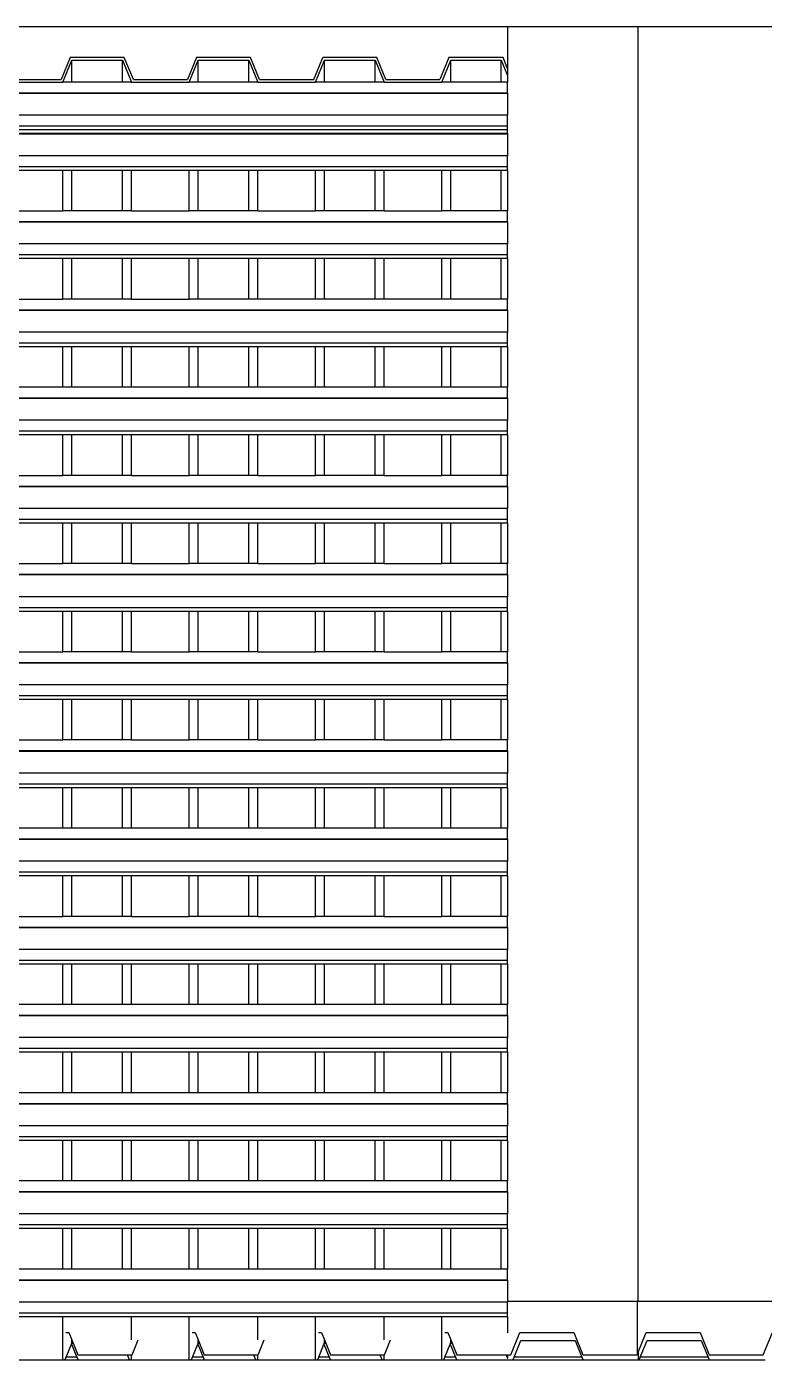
# Model space of a CAD drawing. Header units: metres. Extents: x -59 to 59, y -13 to 12.
# Drawn here: x -19.85 to -18.2, y 9.484 to 12.467 of the extents above; entities that cross this region are included whole.
import ezdxf

# ---------------------------------------------------------------- set-up
doc = ezdxf.new("R2010")
doc.units = ezdxf.units.M

msp = doc.modelspace()

# ---------------------------------------------------------------- linework, layer by layer
for p, q in [((-18.7743, 12.467), (-21.4673, 12.467)), ((-18.7743, 12.467), (-18.7743, 12.3733)), ((-18.4823, 12.467), (-18.7743, 12.467)), ((-18.4823, 9.6161), (-18.4823, 12.467)), ((-15.3758, 12.467), (-18.4823, 12.467)), ((-19.7526, 12.398), (-19.7728, 12.3487)), ((-19.7689, 12.343), (-19.7487, 12.3923)), ((-19.6316, 12.398), (-19.7526, 12.398)), ((-19.7487, 12.343), (-19.7487, 12.3923)), ((-19.7487, 12.3923), (-19.6355, 12.3923)), ((-19.6355, 12.3923), (-19.6153, 12.343)), ((-19.6355, 12.343), (-19.6355, 12.3923)), ((-19.6114, 12.3487), (-19.6316, 12.398)), ((-19.4702, 12.398), (-19.4904, 12.3487)), ((-19.4865, 12.343), (-19.4663, 12.3923)), ((-19.3492, 12.398), (-19.4702, 12.398)), ((-19.4663, 12.3923), (-19.3531, 12.3923)), ((-19.4663, 12.343), (-19.4663, 12.3923)), ((-19.3531, 12.343), (-19.3531, 12.3923)), ((-19.3531, 12.3923), (-19.3329, 12.343)), ((-19.329, 12.3487), (-19.3492, 12.398)), ((-19.208, 12.3487), (-19.1878, 12.398)), ((-19.2041, 12.343), (-19.1839, 12.3923)), ((-19.0668, 12.398), (-19.1878, 12.398)), ((-19.1839, 12.3923), (-19.0707, 12.3923)), ((-19.1839, 12.343), (-19.1839, 12.3923)), ((-19.0707, 12.343), (-19.0707, 12.3923)), ((-19.0707, 12.3923), (-19.0505, 12.343)), ((-19.0466, 12.3487), (-19.0668, 12.398)), ((-18.9054, 12.398), (-18.9256, 12.3487)), ((-18.9217, 12.343), (-18.9015, 12.3923)), ((-18.7844, 12.398), (-18.9054, 12.398)), ((-18.9015, 12.3923), (-18.7883, 12.3923)), ((-18.9015, 12.343), (-18.9015, 12.3923)), ((-18.7883, 12.343), (-18.7883, 12.3923)), ((-18.7883, 12.3923), (-18.7743, 12.3581)), ((-18.7743, 12.3733), (-18.7844, 12.398)), ((-18.7743, 12.3733), (-18.7743, 12.3581)), ((-18.7743, 12.3581), (-18.7743, 12.343)), ((-19.8978, 12.343), (-19.7689, 12.343)), ((-19.8938, 12.3487), (-19.7728, 12.3487)), ((-19.7487, 12.343), (-19.7689, 12.343)), ((-19.6355, 12.343), (-19.7487, 12.343)), ((-19.6153, 12.343), (-19.6355, 12.343)), ((-19.6153, 12.343), (-19.4865, 12.343)), ((-19.6114, 12.3487), (-19.4904, 12.3487)), ((-19.4663, 12.343), (-19.4865, 12.343)), ((-19.3531, 12.343), (-19.4663, 12.343)), ((-19.3329, 12.343), (-19.3531, 12.343)), ((-19.3329, 12.343), (-19.2041, 12.343)), ((-19.329, 12.3487), (-19.208, 12.3487)), ((-19.1839, 12.343), (-19.2041, 12.343)), ((-19.0707, 12.343), (-19.1839, 12.343)), ((-19.0505, 12.343), (-19.0707, 12.343)), ((-19.0505, 12.343), (-18.9217, 12.343)), ((-19.0466, 12.3487), (-18.9256, 12.3487)), ((-18.9015, 12.343), (-18.9217, 12.343)), ((-18.7883, 12.343), (-18.9015, 12.343)), ((-18.7743, 12.343), (-18.7883, 12.343)), ((-18.7743, 12.3184), (-18.7743, 12.343)), ((-18.7743, 12.3184), (-39.5889, 12.3184)), ((-18.7743, 12.3175), (-39.5889, 12.3175)), ((-18.7743, 12.3184), (-18.7743, 12.3175)), ((-18.7743, 12.3175), (-18.7743, 12.2691)), ((-18.7743, 12.2691), (-39.5889, 12.2691)), ((-18.7743, 12.2444), (-18.7743, 12.2691)), ((-18.7743, 12.2444), (-21.4689, 12.2444)), ((-18.7743, 12.2362), (-21.4689, 12.2362)), ((-18.7743, 12.2362), (-18.7743, 12.2444)), ((-18.7743, 12.2277), (-18.7743, 12.2362)), ((-18.7743, 12.2277), (-21.4689, 12.2277)), ((-18.7743, 12.2268), (-21.4689, 12.2268)), ((-18.7743, 12.2277), (-18.7743, 12.2268)), ((-18.7743, 12.2268), (-18.7743, 12.1783)), ((-18.7743, 12.1783), (-21.4689, 12.1783)), ((-18.7743, 12.1537), (-18.7743, 12.1783)), ((-18.7743, 12.1537), (-21.4689, 12.1537)), ((-19.7689, 12.1455), (-19.8978, 12.1455)), ((-19.7689, 12.055), (-19.7689, 12.1455)), ((-19.7487, 12.1455), (-19.7689, 12.1455)), ((-19.7487, 12.055), (-19.7487, 12.1455)), ((-19.6355, 12.1455), (-19.7487, 12.1455)), ((-19.6355, 12.055), (-19.6355, 12.1455)), ((-19.6153, 12.1455), (-19.6355, 12.1455)), ((-19.6153, 12.055), (-19.6153, 12.1455)), ((-19.4865, 12.1455), (-19.6153, 12.1455)), ((-19.4865, 12.055), (-19.4865, 12.1455)), ((-19.4663, 12.1455), (-19.4865, 12.1455)), ((-19.4663, 12.055), (-19.4663, 12.1455)), ((-19.3531, 12.1455), (-19.4663, 12.1455)), ((-19.3531, 12.055), (-19.3531, 12.1455)), ((-19.3329, 12.1455), (-19.3531, 12.1455)), ((-19.3329, 12.055), (-19.3329, 12.1455)), ((-19.2041, 12.1455), (-19.3329, 12.1455)), ((-19.2041, 12.055), (-19.2041, 12.1455)), ((-19.1839, 12.1455), (-19.2041, 12.1455)), ((-19.1839, 12.055), (-19.1839, 12.1455)), ((-19.0707, 12.1455), (-19.1839, 12.1455)), ((-19.0707, 12.055), (-19.0707, 12.1455)), ((-19.0505, 12.1455), (-19.0707, 12.1455)), ((-19.0505, 12.055), (-19.0505, 12.1455)), ((-18.9217, 12.1455), (-19.0505, 12.1455)), ((-18.9217, 12.055), (-18.9217, 12.1455)), ((-18.9015, 12.1455), (-18.9217, 12.1455)), ((-18.9015, 12.055), (-18.9015, 12.1455)), ((-18.7883, 12.1455), (-18.9015, 12.1455)), ((-18.7883, 12.055), (-18.7883, 12.1455)), ((-18.7743, 12.1455), (-18.7883, 12.1455)), ((-18.7743, 12.1455), (-18.7743, 12.1537)), ((-18.7743, 12.1455), (-18.7743, 12.055)), ((-19.8978, 12.055), (-19.7689, 12.055)), ((-19.7487, 12.055), (-19.7689, 12.055)), ((-19.6355, 12.055), (-19.7487, 12.055)), ((-19.6153, 12.055), (-19.6355, 12.055)), ((-19.6153, 12.055), (-19.4865, 12.055)), ((-19.4663, 12.055), (-19.4865, 12.055)), ((-19.3531, 12.055), (-19.4663, 12.055)), ((-19.3329, 12.055), (-19.3531, 12.055)), ((-19.3329, 12.055), (-19.2041, 12.055)), ((-19.1839, 12.055), (-19.2041, 12.055)), ((-19.0707, 12.055), (-19.1839, 12.055)), ((-19.0505, 12.055), (-19.0707, 12.055)), ((-19.0505, 12.055), (-18.9217, 12.055)), ((-18.9015, 12.055), (-18.9217, 12.055)), ((-18.7883, 12.055), (-18.9015, 12.055)), ((-18.7743, 12.055), (-18.7883, 12.055)), ((-18.7743, 12.0304), (-18.7743, 12.055)), ((-18.7743, 12.0304), (-21.4689, 12.0304)), ((-18.7743, 12.0296), (-21.4689, 12.0296)), ((-18.7743, 12.0304), (-18.7743, 12.0296)), ((-18.7743, 12.0296), (-18.7743, 11.9811)), ((-18.7743, 11.9811), (-21.4689, 11.9811)), ((-18.7743, 11.9564), (-18.7743, 11.9811)), ((-18.7743, 11.9564), (-21.4689, 11.9564)), ((-19.7689, 11.9482), (-19.8978, 11.9482)), ((-19.7689, 11.8578), (-19.7689, 11.9482)), ((-19.7487, 11.9482), (-19.7689, 11.9482)), ((-19.7487, 11.8578), (-19.7487, 11.9482)), ((-19.6355, 11.9482), (-19.7487, 11.9482)), ((-19.6355, 11.8578), (-19.6355, 11.9482)), ((-19.6153, 11.9482), (-19.6355, 11.9482)), ((-19.6153, 11.8578), (-19.6153, 11.9482)), ((-19.4865, 11.9482), (-19.6153, 11.9482)), ((-19.4865, 11.8578), (-19.4865, 11.9482)), ((-19.4663, 11.9482), (-19.4865, 11.9482)), ((-19.4663, 11.8578), (-19.4663, 11.9482)), ((-19.3531, 11.9482), (-19.4663, 11.9482)), ((-19.3531, 11.8578), (-19.3531, 11.9482)), ((-19.3329, 11.9482), (-19.3531, 11.9482)), ((-19.3329, 11.8578), (-19.3329, 11.9482)), ((-19.2041, 11.9482), (-19.3329, 11.9482)), ((-19.2041, 11.8578), (-19.2041, 11.9482)), ((-19.1839, 11.9482), (-19.2041, 11.9482)), ((-19.1839, 11.8578), (-19.1839, 11.9482)), ((-19.0707, 11.9482), (-19.1839, 11.9482)), ((-19.0707, 11.8578), (-19.0707, 11.9482)), ((-19.0505, 11.9482), (-19.0707, 11.9482)), ((-19.0505, 11.8578), (-19.0505, 11.9482)), ((-18.9217, 11.9482), (-19.0505, 11.9482)), ((-18.9217, 11.8578), (-18.9217, 11.9482)), ((-18.9015, 11.9482), (-18.9217, 11.9482)), ((-18.9015, 11.8578), (-18.9015, 11.9482)), ((-18.7883, 11.9482), (-18.9015, 11.9482)), ((-18.7883, 11.8578), (-18.7883, 11.9482)), ((-18.7743, 11.9482), (-18.7883, 11.9482)), ((-18.7743, 11.9482), (-18.7743, 11.9564)), ((-18.7743, 11.9482), (-18.7743, 11.8578)), ((-19.8978, 11.8578), (-19.7689, 11.8578)), ((-19.7487, 11.8578), (-19.7689, 11.8578)), ((-19.6355, 11.8578), (-19.7487, 11.8578)), ((-19.6153, 11.8578), (-19.6355, 11.8578)), ((-19.6153, 11.8578), (-19.4865, 11.8578)), ((-19.4663, 11.8578), (-19.4865, 11.8578)), ((-19.3531, 11.8578), (-19.4663, 11.8578)), ((-19.3329, 11.8578), (-19.3531, 11.8578)), ((-19.2041, 11.8578), (-19.3329, 11.8578)), ((-19.1839, 11.8578), (-19.2041, 11.8578)), ((-19.0707, 11.8578), (-19.1839, 11.8578)), ((-19.0505, 11.8578), (-19.0707, 11.8578)), ((-18.9217, 11.8578), (-19.0505, 11.8578)), ((-18.9015, 11.8578), (-18.9217, 11.8578)), ((-18.7883, 11.8578), (-18.9015, 11.8578)), ((-18.7743, 11.8578), (-18.7883, 11.8578)), ((-18.7743, 11.8331), (-18.7743, 11.8578)), ((-18.7743, 11.8331), (-21.4689, 11.8331)), ((-18.7743, 11.8323), (-21.4689, 11.8323)), ((-18.7743, 11.8331), (-18.7743, 11.8323)), ((-18.7743, 11.8323), (-18.7743, 11.7838)), ((-18.7743, 11.7838), (-21.4689, 11.7838)), ((-18.7743, 11.7591), (-21.4689, 11.7591)), ((-18.7743, 11.7591), (-18.7743, 11.7838)), ((-18.7743, 11.7509), (-18.7743, 11.7591)), ((-19.7689, 11.7509), (-19.8978, 11.7509)), ((-19.7689, 11.6605), (-19.7689, 11.7509)), ((-19.7487, 11.7509), (-19.7689, 11.7509)), ((-19.7487, 11.6605), (-19.7487, 11.7509)), ((-19.6355, 11.7509), (-19.7487, 11.7509)), ((-19.6355, 11.6605), (-19.6355, 11.7509)), ((-19.6153, 11.7509), (-19.6355, 11.7509)), ((-19.6153, 11.6605), (-19.6153, 11.7509)), ((-19.4865, 11.7509), (-19.6153, 11.7509)), ((-19.4865, 11.6605), (-19.4865, 11.7509)), ((-19.4663, 11.7509), (-19.4865, 11.7509)), ((-19.4663, 11.6605), (-19.4663, 11.7509)), ((-19.3531, 11.7509), (-19.4663, 11.7509)), ((-19.3531, 11.6605), (-19.3531, 11.7509)), ((-19.3329, 11.7509), (-19.3531, 11.7509)), ((-19.3329, 11.6605), (-19.3329, 11.7509)), ((-19.2041, 11.7509), (-19.3329, 11.7509)), ((-19.2041, 11.6605), (-19.2041, 11.7509)), ((-19.1839, 11.7509), (-19.2041, 11.7509)), ((-19.1839, 11.6605), (-19.1839, 11.7509)), ((-19.0707, 11.7509), (-19.1839, 11.7509)), ((-19.0707, 11.6605), (-19.0707, 11.7509)), ((-19.0505, 11.7509), (-19.0707, 11.7509)), ((-19.0505, 11.6605), (-19.0505, 11.7509)), ((-18.9217, 11.7509), (-19.0505, 11.7509)), ((-18.9217, 11.6605), (-18.9217, 11.7509)), ((-18.9015, 11.7509), (-18.9217, 11.7509)), ((-18.9015, 11.6605), (-18.9015, 11.7509)), ((-18.7883, 11.7509), (-18.9015, 11.7509)), ((-18.7883, 11.6605), (-18.7883, 11.7509)), ((-18.7743, 11.7509), (-18.7883, 11.7509)), ((-18.7743, 11.7509), (-18.7743, 11.6605)), ((-18.7743, 11.6358), (-21.3789, 11.6358)), ((-19.7689, 11.6605), (-19.8978, 11.6605)), ((-19.7487, 11.6605), (-19.7689, 11.6605)), ((-19.6355, 11.6605), (-19.7487, 11.6605)), ((-19.6153, 11.6605), (-19.6355, 11.6605)), ((-19.4865, 11.6605), (-19.6153, 11.6605)), ((-19.4663, 11.6605), (-19.4865, 11.6605)), ((-19.3531, 11.6605), (-19.4663, 11.6605)), ((-19.3329, 11.6605), (-19.3531, 11.6605)), ((-19.2041, 11.6605), (-19.3329, 11.6605)), ((-19.1839, 11.6605), (-19.2041, 11.6605)), ((-19.0707, 11.6605), (-19.1839, 11.6605)), ((-19.0505, 11.6605), (-19.0707, 11.6605)), ((-18.9217, 11.6605), (-19.0505, 11.6605)), ((-18.9015, 11.6605), (-18.9217, 11.6605)), ((-18.7883, 11.6605), (-18.9015, 11.6605)), ((-18.7743, 11.6605), (-18.7883, 11.6605)), ((-18.7743, 11.6358), (-18.7743, 11.6605)), ((-18.7743, 11.6358), (-18.7743, 11.635)), ((-18.7743, 11.635), (-21.3789, 11.635)), ((-18.7743, 11.635), (-18.7743, 11.5865)), ((-18.7743, 11.5865), (-21.3789, 11.5865)), ((-18.7743, 11.5618), (-18.7743, 11.5865)), ((-18.7743, 11.5618), (-21.3789, 11.5618)), ((-19.7689, 11.5536), (-19.8978, 11.5536)), ((-19.7689, 11.4632), (-19.7689, 11.5536)), ((-19.7487, 11.5536), (-19.7689, 11.5536)), ((-19.7487, 11.4632), (-19.7487, 11.5536)), ((-19.6355, 11.5536), (-19.7487, 11.5536)), ((-19.6355, 11.4632), (-19.6355, 11.5536)), ((-19.6153, 11.5536), (-19.6355, 11.5536)), ((-19.6153, 11.4632), (-19.6153, 11.5536)), ((-19.4865, 11.5536), (-19.6153, 11.5536)), ((-19.4865, 11.4632), (-19.4865, 11.5536)), ((-19.4663, 11.5536), (-19.4865, 11.5536)), ((-19.4663, 11.4632), (-19.4663, 11.5536)), ((-19.3531, 11.5536), (-19.4663, 11.5536)), ((-19.3531, 11.4632), (-19.3531, 11.5536)), ((-19.3329, 11.5536), (-19.3531, 11.5536)), ((-19.3329, 11.4632), (-19.3329, 11.5536)), ((-19.2041, 11.5536), (-19.3329, 11.5536)), ((-19.2041, 11.4632), (-19.2041, 11.5536)), ((-19.1839, 11.5536), (-19.2041, 11.5536)), ((-19.1839, 11.4632), (-19.1839, 11.5536)), ((-19.0707, 11.5536), (-19.1839, 11.5536)), ((-19.0707, 11.4632), (-19.0707, 11.5536)), ((-19.0505, 11.5536), (-19.0707, 11.5536)), ((-19.0505, 11.4632), (-19.0505, 11.5536)), ((-18.9217, 11.5536), (-19.0505, 11.5536)), ((-18.9217, 11.4632), (-18.9217, 11.5536)), ((-18.9015, 11.5536), (-18.9217, 11.5536)), ((-18.9015, 11.4632), (-18.9015, 11.5536)), ((-18.7883, 11.5536), (-18.9015, 11.5536)), ((-18.7883, 11.4632), (-18.7883, 11.5536)), ((-18.7743, 11.5536), (-18.7883, 11.5536)), ((-18.7743, 11.5536), (-18.7743, 11.5618)), ((-18.7743, 11.5536), (-18.7743, 11.4632)), ((-19.8978, 11.4632), (-19.7689, 11.4632)), ((-19.7487, 11.4632), (-19.7689, 11.4632)), ((-19.6355, 11.4632), (-19.7487, 11.4632)), ((-19.6153, 11.4632), (-19.6355, 11.4632)), ((-19.6153, 11.4632), (-19.4865, 11.4632)), ((-19.4663, 11.4632), (-19.4865, 11.4632)), ((-19.3531, 11.4632), (-19.4663, 11.4632)), ((-19.3329, 11.4632), (-19.3531, 11.4632)), ((-19.3329, 11.4632), (-19.2041, 11.4632)), ((-19.1839, 11.4632), (-19.2041, 11.4632)), ((-19.0707, 11.4632), (-19.1839, 11.4632)), ((-19.0505, 11.4632), (-19.0707, 11.4632)), ((-19.0505, 11.4632), (-18.9217, 11.4632)), ((-18.9015, 11.4632), (-18.9217, 11.4632)), ((-18.7883, 11.4632), (-18.9015, 11.4632)), ((-18.7743, 11.4632), (-18.7883, 11.4632)), ((-18.7743, 11.4385), (-18.7743, 11.4632)), ((-18.7743, 11.4385), (-21.3789, 11.4385)), ((-18.7743, 11.4377), (-21.3789, 11.4377)), ((-18.7743, 11.4385), (-18.7743, 11.4377)), ((-18.7743, 11.4377), (-18.7743, 11.3892)), ((-18.7743, 11.3892), (-21.3789, 11.3892)), ((-18.7743, 11.3646), (-18.7743, 11.3892)), ((-18.7743, 11.3646), (-21.3789, 11.3646)), ((-19.7689, 11.3563), (-19.8978, 11.3563)), ((-19.7689, 11.2659), (-19.7689, 11.3563)), ((-19.7487, 11.3563), (-19.7689, 11.3563)), ((-19.7487, 11.2659), (-19.7487, 11.3563)), ((-19.6355, 11.3563), (-19.7487, 11.3563)), ((-19.6355, 11.2659), (-19.6355, 11.3563)), ((-19.6153, 11.3563), (-19.6355, 11.3563)), ((-19.6153, 11.2659), (-19.6153, 11.3563)), ((-19.4865, 11.3563), (-19.6153, 11.3563)), ((-19.4865, 11.2659), (-19.4865, 11.3563)), ((-19.4663, 11.3563), (-19.4865, 11.3563)), ((-19.4663, 11.2659), (-19.4663, 11.3563)), ((-19.3531, 11.3563), (-19.4663, 11.3563)), ((-19.3531, 11.2659), (-19.3531, 11.3563)), ((-19.3329, 11.3563), (-19.3531, 11.3563)), ((-19.3329, 11.2659), (-19.3329, 11.3563)), ((-19.2041, 11.3563), (-19.3329, 11.3563)), ((-19.2041, 11.2659), (-19.2041, 11.3563)), ((-19.1839, 11.3563), (-19.2041, 11.3563)), ((-19.1839, 11.2659), (-19.1839, 11.3563)), ((-19.0707, 11.3563), (-19.1839, 11.3563)), ((-19.0707, 11.2659), (-19.0707, 11.3563)), ((-19.0505, 11.3563), (-19.0707, 11.3563)), ((-19.0505, 11.2659), (-19.0505, 11.3563)), ((-18.9217, 11.3563), (-19.0505, 11.3563)), ((-18.9217, 11.2659), (-18.9217, 11.3563)), ((-18.9015, 11.3563), (-18.9217, 11.3563)), ((-18.9015, 11.2659), (-18.9015, 11.3563)), ((-18.7883, 11.3563), (-18.9015, 11.3563)), ((-18.7883, 11.2659), (-18.7883, 11.3563)), ((-18.7743, 11.3563), (-18.7883, 11.3563)), ((-18.7743, 11.3563), (-18.7743, 11.3646)), ((-18.7743, 11.3563), (-18.7743, 11.2659)), ((-19.8978, 11.2659), (-19.7689, 11.2659)), ((-19.7487, 11.2659), (-19.7689, 11.2659)), ((-19.6355, 11.2659), (-19.7487, 11.2659)), ((-19.6153, 11.2659), (-19.6355, 11.2659)), ((-19.6153, 11.2659), (-19.4865, 11.2659)), ((-19.4663, 11.2659), (-19.4865, 11.2659)), ((-19.3531, 11.2659), (-19.4663, 11.2659)), ((-19.3329, 11.2659), (-19.3531, 11.2659)), ((-19.3329, 11.2659), (-19.2041, 11.2659)), ((-19.1839, 11.2659), (-19.2041, 11.2659)), ((-19.0707, 11.2659), (-19.1839, 11.2659)), ((-19.0505, 11.2659), (-19.0707, 11.2659)), ((-19.0505, 11.2659), (-18.9217, 11.2659)), ((-18.9015, 11.2659), (-18.9217, 11.2659)), ((-18.7883, 11.2659), (-18.9015, 11.2659)), ((-18.7743, 11.2659), (-18.7883, 11.2659)), ((-18.7743, 11.2413), (-18.7743, 11.2659)), ((-18.7743, 11.2413), (-21.3789, 11.2413)), ((-18.7743, 11.2404), (-21.3789, 11.2404)), ((-18.7743, 11.2413), (-18.7743, 11.2404)), ((-18.7743, 11.2404), (-18.7743, 11.1919)), ((-18.7743, 11.1919), (-21.3789, 11.1919)), ((-18.7743, 11.1673), (-18.7743, 11.1919)), ((-18.7743, 11.1673), (-21.3789, 11.1673)), ((-19.7689, 11.1591), (-19.8978, 11.1591)), ((-19.7689, 11.0686), (-19.7689, 11.1591)), ((-19.7487, 11.1591), (-19.7689, 11.1591)), ((-19.7487, 11.0686), (-19.7487, 11.1591)), ((-19.6355, 11.1591), (-19.7487, 11.1591)), ((-19.6355, 11.0686), (-19.6355, 11.1591)), ((-19.6153, 11.1591), (-19.6355, 11.1591)), ((-19.6153, 11.0686), (-19.6153, 11.1591)), ((-19.4865, 11.1591), (-19.6153, 11.1591)), ((-19.4865, 11.0686), (-19.4865, 11.1591)), ((-19.4663, 11.1591), (-19.4865, 11.1591)), ((-19.4663, 11.0686), (-19.4663, 11.1591)), ((-19.3531, 11.1591), (-19.4663, 11.1591)), ((-19.3531, 11.0686), (-19.3531, 11.1591)), ((-19.3329, 11.1591), (-19.3531, 11.1591)), ((-19.3329, 11.0686), (-19.3329, 11.1591)), ((-19.2041, 11.1591), (-19.3329, 11.1591)), ((-19.2041, 11.0686), (-19.2041, 11.1591)), ((-19.1839, 11.1591), (-19.2041, 11.1591)), ((-19.1839, 11.0686), (-19.1839, 11.1591)), ((-19.0707, 11.1591), (-19.1839, 11.1591)), ((-19.0707, 11.0686), (-19.0707, 11.1591)), ((-19.0505, 11.1591), (-19.0707, 11.1591)), ((-19.0505, 11.0686), (-19.0505, 11.1591)), ((-18.9217, 11.1591), (-19.0505, 11.1591)), ((-18.9217, 11.0686), (-18.9217, 11.1591)), ((-18.9015, 11.1591), (-18.9217, 11.1591)), ((-18.9015, 11.0686), (-18.9015, 11.1591)), ((-18.7883, 11.1591), (-18.9015, 11.1591)), ((-18.7883, 11.0686), (-18.7883, 11.1591)), ((-18.7743, 11.1591), (-18.7883, 11.1591)), ((-18.7743, 11.1591), (-18.7743, 11.1673)), ((-18.7743, 11.1591), (-18.7743, 11.0686)), ((-18.7743, 11.044), (-21.3789, 11.044)), ((-18.7743, 11.0432), (-21.3789, 11.0432)), ((-19.8978, 11.0686), (-19.7689, 11.0686)), ((-19.7487, 11.0686), (-19.7689, 11.0686)), ((-19.6355, 11.0686), (-19.7487, 11.0686)), ((-19.6153, 11.0686), (-19.6355, 11.0686)), ((-19.6153, 11.0686), (-19.4865, 11.0686)), ((-19.4663, 11.0686), (-19.4865, 11.0686)), ((-19.3531, 11.0686), (-19.4663, 11.0686)), ((-19.3329, 11.0686), (-19.3531, 11.0686)), ((-19.3329, 11.0686), (-19.2041, 11.0686)), ((-19.1839, 11.0686), (-19.2041, 11.0686)), ((-19.0707, 11.0686), (-19.1839, 11.0686)), ((-19.0505, 11.0686), (-19.0707, 11.0686)), ((-19.0505, 11.0686), (-18.9217, 11.0686)), ((-18.9015, 11.0686), (-18.9217, 11.0686)), ((-18.7883, 11.0686), (-18.9015, 11.0686)), ((-18.7743, 11.0686), (-18.7883, 11.0686)), ((-18.7743, 11.044), (-18.7743, 11.0686)), ((-18.7743, 11.044), (-18.7743, 11.0432)), ((-18.7743, 11.0432), (-18.7743, 10.9947)), ((-18.7743, 10.9947), (-21.3789, 10.9947)), ((-18.7743, 10.97), (-18.7743, 10.9947)), ((-18.7743, 10.97), (-21.3789, 10.97)), ((-19.7689, 10.9618), (-19.8978, 10.9618)), ((-19.7689, 10.8714), (-19.7689, 10.9618)), ((-19.7487, 10.9618), (-19.7689, 10.9618)), ((-19.7487, 10.8714), (-19.7487, 10.9618)), ((-19.6355, 10.9618), (-19.7487, 10.9618)), ((-19.6355, 10.8714), (-19.6355, 10.9618)), ((-19.6153, 10.9618), (-19.6355, 10.9618)), ((-19.6153, 10.8714), (-19.6153, 10.9618)), ((-19.4865, 10.9618), (-19.6153, 10.9618)), ((-19.4865, 10.8714), (-19.4865, 10.9618)), ((-19.4663, 10.9618), (-19.4865, 10.9618)), ((-19.4663, 10.8714), (-19.4663, 10.9618)), ((-19.3531, 10.9618), (-19.4663, 10.9618)), ((-19.3531, 10.8714), (-19.3531, 10.9618)), ((-19.3329, 10.9618), (-19.3531, 10.9618)), ((-19.3329, 10.8714), (-19.3329, 10.9618)), ((-19.2041, 10.9618), (-19.3329, 10.9618)), ((-19.2041, 10.8714), (-19.2041, 10.9618)), ((-19.1839, 10.9618), (-19.2041, 10.9618)), ((-19.1839, 10.8714), (-19.1839, 10.9618)), ((-19.0707, 10.9618), (-19.1839, 10.9618)), ((-19.0707, 10.8714), (-19.0707, 10.9618)), ((-19.0505, 10.9618), (-19.0707, 10.9618)), ((-19.0505, 10.8714), (-19.0505, 10.9618)), ((-18.9217, 10.9618), (-19.0505, 10.9618)), ((-18.9217, 10.8714), (-18.9217, 10.9618)), ((-18.9015, 10.9618), (-18.9217, 10.9618)), ((-18.9015, 10.8714), (-18.9015, 10.9618)), ((-18.7883, 10.9618), (-18.9015, 10.9618)), ((-18.7883, 10.8714), (-18.7883, 10.9618)), ((-18.7743, 10.9618), (-18.7883, 10.9618)), ((-18.7743, 10.9618), (-18.7743, 10.97)), ((-18.7743, 10.9618), (-18.7743, 10.8714)), ((-19.8978, 10.8714), (-19.7689, 10.8714)), ((-19.7487, 10.8714), (-19.7689, 10.8714)), ((-19.6355, 10.8714), (-19.7487, 10.8714)), ((-19.6153, 10.8714), (-19.6355, 10.8714)), ((-19.6153, 10.8714), (-19.4865, 10.8714)), ((-19.4663, 10.8714), (-19.4865, 10.8714)), ((-19.3531, 10.8714), (-19.4663, 10.8714)), ((-19.3329, 10.8714), (-19.3531, 10.8714)), ((-19.3329, 10.8714), (-19.2041, 10.8714)), ((-19.1839, 10.8714), (-19.2041, 10.8714)), ((-19.0707, 10.8714), (-19.1839, 10.8714)), ((-19.0505, 10.8714), (-19.0707, 10.8714)), ((-19.0505, 10.8714), (-18.9217, 10.8714)), ((-18.9015, 10.8714), (-18.9217, 10.8714)), ((-18.7883, 10.8714), (-18.9015, 10.8714)), ((-18.7743, 10.8714), (-18.7883, 10.8714)), ((-18.7743, 10.8467), (-18.7743, 10.8714)), ((-18.7743, 10.8467), (-21.3789, 10.8467)), ((-18.7743, 10.8459), (-21.3789, 10.8459)), ((-18.7743, 10.8467), (-18.7743, 10.8459)), ((-18.7743, 10.8459), (-18.7743, 10.7974)), ((-18.7743, 10.7974), (-21.3789, 10.7974)), ((-18.7743, 10.7727), (-21.3789, 10.7727)), ((-18.7743, 10.7727), (-18.7743, 10.7974)), ((-18.7743, 10.7645), (-18.7743, 10.7727)), ((-19.7689, 10.7645), (-19.8978, 10.7645)), ((-19.7689, 10.6741), (-19.7689, 10.7645)), ((-19.7487, 10.7645), (-19.7689, 10.7645)), ((-19.7487, 10.6741), (-19.7487, 10.7645)), ((-19.6355, 10.7645), (-19.7487, 10.7645)), ((-19.6355, 10.6741), (-19.6355, 10.7645)), ((-19.6153, 10.7645), (-19.6355, 10.7645)), ((-19.6153, 10.6741), (-19.6153, 10.7645)), ((-19.4865, 10.7645), (-19.6153, 10.7645)), ((-19.4865, 10.6741), (-19.4865, 10.7645)), ((-19.4663, 10.7645), (-19.4865, 10.7645)), ((-19.4663, 10.6741), (-19.4663, 10.7645)), ((-19.3531, 10.7645), (-19.4663, 10.7645)), ((-19.3531, 10.6741), (-19.3531, 10.7645)), ((-19.3329, 10.7645), (-19.3531, 10.7645)), ((-19.3329, 10.6741), (-19.3329, 10.7645)), ((-19.2041, 10.7645), (-19.3329, 10.7645)), ((-19.2041, 10.6741), (-19.2041, 10.7645)), ((-19.1839, 10.7645), (-19.2041, 10.7645)), ((-19.1839, 10.6741), (-19.1839, 10.7645)), ((-19.0707, 10.7645), (-19.1839, 10.7645)), ((-19.0707, 10.6741), (-19.0707, 10.7645)), ((-19.0505, 10.7645), (-19.0707, 10.7645)), ((-19.0505, 10.6741), (-19.0505, 10.7645)), ((-18.9217, 10.7645), (-19.0505, 10.7645)), ((-18.9217, 10.6741), (-18.9217, 10.7645)), ((-18.9015, 10.7645), (-18.9217, 10.7645)), ((-18.9015, 10.6741), (-18.9015, 10.7645)), ((-18.7883, 10.7645), (-18.9015, 10.7645)), ((-18.7883, 10.6741), (-18.7883, 10.7645)), ((-18.7743, 10.7645), (-18.7883, 10.7645)), ((-18.7743, 10.7645), (-18.7743, 10.6741)), ((-19.7689, 10.6741), (-19.8978, 10.6741)), ((-19.7487, 10.6741), (-19.7689, 10.6741)), ((-19.6355, 10.6741), (-19.7487, 10.6741)), ((-19.6153, 10.6741), (-19.6355, 10.6741)), ((-19.4865, 10.6741), (-19.6153, 10.6741)), ((-19.4663, 10.6741), (-19.4865, 10.6741)), ((-19.3531, 10.6741), (-19.4663, 10.6741)), ((-19.3329, 10.6741), (-19.3531, 10.6741)), ((-19.2041, 10.6741), (-19.3329, 10.6741)), ((-19.1839, 10.6741), (-19.2041, 10.6741)), ((-19.0707, 10.6741), (-19.1839, 10.6741)), ((-19.0505, 10.6741), (-19.0707, 10.6741)), ((-18.9217, 10.6741), (-19.0505, 10.6741)), ((-18.9015, 10.6741), (-18.9217, 10.6741)), ((-18.7883, 10.6741), (-18.9015, 10.6741)), ((-18.7743, 10.6741), (-18.7883, 10.6741)), ((-18.7743, 10.6494), (-18.7743, 10.6741)), ((-18.7743, 10.6494), (-21.3789, 10.6494)), ((-18.7743, 10.6486), (-21.3789, 10.6486)), ((-18.7743, 10.6494), (-18.7743, 10.6486)), ((-18.7743, 10.6486), (-18.7743, 10.6001)), ((-18.7743, 10.6001), (-21.3789, 10.6001)), ((-18.7743, 10.5754), (-18.7743, 10.6001)), ((-18.7743, 10.5754), (-21.3789, 10.5754)), ((-19.7689, 10.5672), (-19.8978, 10.5672)), ((-19.7689, 10.4768), (-19.7689, 10.5672)), ((-19.7487, 10.5672), (-19.7689, 10.5672)), ((-19.7487, 10.4768), (-19.7487, 10.5672)), ((-19.6355, 10.5672), (-19.7487, 10.5672)), ((-19.6355, 10.4768), (-19.6355, 10.5672)), ((-19.6153, 10.5672), (-19.6355, 10.5672)), ((-19.6153, 10.4768), (-19.6153, 10.5672)), ((-19.4865, 10.5672), (-19.6153, 10.5672)), ((-19.4865, 10.4768), (-19.4865, 10.5672)), ((-19.4663, 10.5672), (-19.4865, 10.5672)), ((-19.4663, 10.4768), (-19.4663, 10.5672)), ((-19.3531, 10.5672), (-19.4663, 10.5672)), ((-19.3531, 10.4768), (-19.3531, 10.5672)), ((-19.3329, 10.5672), (-19.3531, 10.5672)), ((-19.3329, 10.4768), (-19.3329, 10.5672)), ((-19.2041, 10.5672), (-19.3329, 10.5672)), ((-19.2041, 10.4768), (-19.2041, 10.5672)), ((-19.1839, 10.5672), (-19.2041, 10.5672)), ((-19.1839, 10.4768), (-19.1839, 10.5672)), ((-19.0707, 10.5672), (-19.1839, 10.5672)), ((-19.0707, 10.4768), (-19.0707, 10.5672)), ((-19.0505, 10.5672), (-19.0707, 10.5672)), ((-19.0505, 10.4768), (-19.0505, 10.5672)), ((-18.9217, 10.5672), (-19.0505, 10.5672)), ((-18.9217, 10.4768), (-18.9217, 10.5672)), ((-18.9015, 10.5672), (-18.9217, 10.5672)), ((-18.9015, 10.4768), (-18.9015, 10.5672)), ((-18.7883, 10.5672), (-18.9015, 10.5672)), ((-18.7883, 10.4768), (-18.7883, 10.5672)), ((-18.7743, 10.5672), (-18.7883, 10.5672)), ((-18.7743, 10.5672), (-18.7743, 10.5754)), ((-18.7743, 10.5672), (-18.7743, 10.4768)), ((-19.8978, 10.4768), (-19.7689, 10.4768)), ((-19.7487, 10.4768), (-19.7689, 10.4768)), ((-19.6355, 10.4768), (-19.7487, 10.4768)), ((-19.6153, 10.4768), (-19.6355, 10.4768)), ((-19.6153, 10.4768), (-19.4865, 10.4768)), ((-19.4663, 10.4768), (-19.4865, 10.4768)), ((-19.3531, 10.4768), (-19.4663, 10.4768)), ((-19.3329, 10.4768), (-19.3531, 10.4768)), ((-19.3329, 10.4768), (-19.2041, 10.4768)), ((-19.1839, 10.4768), (-19.2041, 10.4768)), ((-19.0707, 10.4768), (-19.1839, 10.4768)), ((-19.0505, 10.4768), (-19.0707, 10.4768)), ((-19.0505, 10.4768), (-18.9217, 10.4768)), ((-18.9015, 10.4768), (-18.9217, 10.4768)), ((-18.7883, 10.4768), (-18.9015, 10.4768)), ((-18.7743, 10.4768), (-18.7883, 10.4768)), ((-18.7743, 10.4521), (-18.7743, 10.4768)), ((-18.7743, 10.4521), (-21.3789, 10.4521)), ((-18.7743, 10.4513), (-21.3789, 10.4513)), ((-18.7743, 10.4521), (-18.7743, 10.4513)), ((-18.7743, 10.4513), (-18.7743, 10.4028)), ((-18.7743, 10.4028), (-21.3789, 10.4028)), ((-18.7743, 10.3782), (-18.7743, 10.4028)), ((-18.7743, 10.3782), (-21.3789, 10.3782)), ((-19.7689, 10.3699), (-19.8978, 10.3699)), ((-19.7689, 10.2795), (-19.7689, 10.3699)), ((-19.7487, 10.3699), (-19.7689, 10.3699)), ((-19.7487, 10.2795), (-19.7487, 10.3699)), ((-19.6355, 10.3699), (-19.7487, 10.3699)), ((-19.6355, 10.2795), (-19.6355, 10.3699)), ((-19.6153, 10.3699), (-19.6355, 10.3699)), ((-19.6153, 10.2795), (-19.6153, 10.3699)), ((-19.4865, 10.3699), (-19.6153, 10.3699)), ((-19.4865, 10.2795), (-19.4865, 10.3699)), ((-19.4663, 10.3699), (-19.4865, 10.3699)), ((-19.4663, 10.2795), (-19.4663, 10.3699)), ((-19.3531, 10.3699), (-19.4663, 10.3699)), ((-19.3531, 10.2795), (-19.3531, 10.3699)), ((-19.3329, 10.3699), (-19.3531, 10.3699)), ((-19.3329, 10.2795), (-19.3329, 10.3699)), ((-19.2041, 10.3699), (-19.3329, 10.3699)), ((-19.2041, 10.2795), (-19.2041, 10.3699)), ((-19.1839, 10.3699), (-19.2041, 10.3699)), ((-19.1839, 10.2795), (-19.1839, 10.3699)), ((-19.0707, 10.3699), (-19.1839, 10.3699)), ((-19.0707, 10.2795), (-19.0707, 10.3699)), ((-19.0505, 10.3699), (-19.0707, 10.3699)), ((-19.0505, 10.2795), (-19.0505, 10.3699)), ((-18.9217, 10.3699), (-19.0505, 10.3699)), ((-18.9217, 10.2795), (-18.9217, 10.3699)), ((-18.9015, 10.3699), (-18.9217, 10.3699)), ((-18.9015, 10.2795), (-18.9015, 10.3699)), ((-18.7883, 10.3699), (-18.9015, 10.3699)), ((-18.7883, 10.2795), (-18.7883, 10.3699)), ((-18.7743, 10.3699), (-18.7883, 10.3699)), ((-18.7743, 10.3699), (-18.7743, 10.3782)), ((-18.7743, 10.3699), (-18.7743, 10.2795)), ((-19.7689, 10.2795), (-19.8978, 10.2795)), ((-19.7487, 10.2795), (-19.7689, 10.2795)), ((-19.6355, 10.2795), (-19.7487, 10.2795)), ((-19.6153, 10.2795), (-19.6355, 10.2795)), ((-19.4865, 10.2795), (-19.6153, 10.2795)), ((-19.4663, 10.2795), (-19.4865, 10.2795)), ((-19.3531, 10.2795), (-19.4663, 10.2795)), ((-19.3329, 10.2795), (-19.3531, 10.2795)), ((-19.2041, 10.2795), (-19.3329, 10.2795)), ((-19.1839, 10.2795), (-19.2041, 10.2795)), ((-19.0707, 10.2795), (-19.1839, 10.2795)), ((-19.0505, 10.2795), (-19.0707, 10.2795)), ((-18.9217, 10.2795), (-19.0505, 10.2795)), ((-18.9015, 10.2795), (-18.9217, 10.2795)), ((-18.7883, 10.2795), (-18.9015, 10.2795)), ((-18.7743, 10.2795), (-18.7883, 10.2795)), ((-18.7743, 10.2549), (-18.7743, 10.2795)), ((-18.7743, 10.2549), (-21.3789, 10.2549)), ((-18.7743, 10.254), (-21.3789, 10.254)), ((-18.7743, 10.2549), (-18.7743, 10.254)), ((-18.7743, 10.254), (-18.7743, 10.2055)), ((-18.7743, 10.2055), (-21.3789, 10.2055)), ((-18.7743, 10.1809), (-18.7743, 10.2055)), ((-18.7743, 10.1809), (-21.3789, 10.1809)), ((-18.7743, 10.1727), (-18.7743, 10.1809)), ((-19.7689, 10.1727), (-19.8978, 10.1727)), ((-19.7689, 10.0822), (-19.7689, 10.1727)), ((-19.7487, 10.1727), (-19.7689, 10.1727)), ((-19.7487, 10.0822), (-19.7487, 10.1727)), ((-19.6355, 10.1727), (-19.7487, 10.1727)), ((-19.6355, 10.0822), (-19.6355, 10.1727)), ((-19.6153, 10.1727), (-19.6355, 10.1727)), ((-19.6153, 10.0822), (-19.6153, 10.1727)), ((-19.4865, 10.1727), (-19.6153, 10.1727)), ((-19.4865, 10.0822), (-19.4865, 10.1727)), ((-19.4663, 10.1727), (-19.4865, 10.1727)), ((-19.4663, 10.0822), (-19.4663, 10.1727)), ((-19.3531, 10.1727), (-19.4663, 10.1727)), ((-19.3531, 10.0822), (-19.3531, 10.1727)), ((-19.3329, 10.1727), (-19.3531, 10.1727)), ((-19.3329, 10.0822), (-19.3329, 10.1727)), ((-19.2041, 10.1727), (-19.3329, 10.1727)), ((-19.2041, 10.0822), (-19.2041, 10.1727)), ((-19.1839, 10.1727), (-19.2041, 10.1727)), ((-19.1839, 10.0822), (-19.1839, 10.1727)), ((-19.0707, 10.1727), (-19.1839, 10.1727)), ((-19.0707, 10.0822), (-19.0707, 10.1727)), ((-19.0505, 10.1727), (-19.0707, 10.1727)), ((-19.0505, 10.0822), (-19.0505, 10.1727)), ((-18.9217, 10.1727), (-19.0505, 10.1727)), ((-18.9217, 10.0822), (-18.9217, 10.1727)), ((-18.9015, 10.1727), (-18.9217, 10.1727)), ((-18.9015, 10.0822), (-18.9015, 10.1727)), ((-18.7883, 10.1727), (-18.9015, 10.1727)), ((-18.7883, 10.0822), (-18.7883, 10.1727)), ((-18.7743, 10.1727), (-18.7883, 10.1727)), ((-18.7743, 10.1727), (-18.7743, 10.0822)), ((-18.7743, 10.0576), (-21.3789, 10.0576)), ((-18.7743, 10.0568), (-21.3789, 10.0568)), ((-19.7689, 10.0822), (-19.8978, 10.0822)), ((-19.7487, 10.0822), (-19.7689, 10.0822)), ((-19.6355, 10.0822), (-19.7487, 10.0822)), ((-19.6153, 10.0822), (-19.6355, 10.0822)), ((-19.4865, 10.0822), (-19.6153, 10.0822)), ((-19.4663, 10.0822), (-19.4865, 10.0822)), ((-19.3531, 10.0822), (-19.4663, 10.0822)), ((-19.3329, 10.0822), (-19.3531, 10.0822)), ((-19.2041, 10.0822), (-19.3329, 10.0822)), ((-19.1839, 10.0822), (-19.2041, 10.0822)), ((-19.0707, 10.0822), (-19.1839, 10.0822)), ((-19.0505, 10.0822), (-19.0707, 10.0822)), ((-18.9217, 10.0822), (-19.0505, 10.0822)), ((-18.9015, 10.0822), (-18.9217, 10.0822)), ((-18.7883, 10.0822), (-18.9015, 10.0822)), ((-18.7743, 10.0822), (-18.7883, 10.0822)), ((-18.7743, 10.0576), (-18.7743, 10.0822)), ((-18.7743, 10.0576), (-18.7743, 10.0568)), ((-18.7743, 10.0568), (-18.7743, 10.0083)), ((-18.7743, 10.0083), (-21.3789, 10.0083)), ((-18.7743, 9.9836), (-18.7743, 10.0083)), ((-18.7743, 9.9836), (-21.3789, 9.9836)), ((-19.7689, 9.9754), (-19.8978, 9.9754)), ((-19.7689, 9.885), (-19.7689, 9.9754)), ((-19.7487, 9.9754), (-19.7689, 9.9754)), ((-19.7487, 9.885), (-19.7487, 9.9754)), ((-19.6355, 9.9754), (-19.7487, 9.9754)), ((-19.6355, 9.885), (-19.6355, 9.9754)), ((-19.6153, 9.9754), (-19.6355, 9.9754)), ((-19.6153, 9.885), (-19.6153, 9.9754)), ((-19.4865, 9.9754), (-19.6153, 9.9754)), ((-19.4865, 9.885), (-19.4865, 9.9754)), ((-19.4663, 9.9754), (-19.4865, 9.9754)), ((-19.4663, 9.885), (-19.4663, 9.9754)), ((-19.3531, 9.9754), (-19.4663, 9.9754)), ((-19.3531, 9.885), (-19.3531, 9.9754)), ((-19.3329, 9.9754), (-19.3531, 9.9754)), ((-19.3329, 9.885), (-19.3329, 9.9754)), ((-19.2041, 9.9754), (-19.3329, 9.9754)), ((-19.2041, 9.885), (-19.2041, 9.9754)), ((-19.1839, 9.9754), (-19.2041, 9.9754)), ((-19.1839, 9.885), (-19.1839, 9.9754)), ((-19.0707, 9.9754), (-19.1839, 9.9754)), ((-19.0707, 9.885), (-19.0707, 9.9754)), ((-19.0505, 9.9754), (-19.0707, 9.9754)), ((-19.0505, 9.885), (-19.0505, 9.9754)), ((-18.9217, 9.9754), (-19.0505, 9.9754)), ((-18.9217, 9.885), (-18.9217, 9.9754)), ((-18.9015, 9.9754), (-18.9217, 9.9754)), ((-18.9015, 9.885), (-18.9015, 9.9754)), ((-18.7883, 9.9754), (-18.9015, 9.9754)), ((-18.7883, 9.885), (-18.7883, 9.9754)), ((-18.7743, 9.9754), (-18.7883, 9.9754)), ((-18.7743, 9.9754), (-18.7743, 9.9836)), ((-18.7743, 9.9754), (-18.7743, 9.885)), ((-19.7689, 9.885), (-19.8978, 9.885)), ((-19.7487, 9.885), (-19.7689, 9.885)), ((-19.6355, 9.885), (-19.7487, 9.885)), ((-19.6153, 9.885), (-19.6355, 9.885)), ((-19.4865, 9.885), (-19.6153, 9.885)), ((-19.4663, 9.885), (-19.4865, 9.885)), ((-19.3531, 9.885), (-19.4663, 9.885)), ((-19.3329, 9.885), (-19.3531, 9.885)), ((-19.2041, 9.885), (-19.3329, 9.885)), ((-19.1839, 9.885), (-19.2041, 9.885)), ((-19.0707, 9.885), (-19.1839, 9.885)), ((-19.0505, 9.885), (-19.0707, 9.885)), ((-18.9217, 9.885), (-19.0505, 9.885)), ((-18.9015, 9.885), (-18.9217, 9.885)), ((-18.7883, 9.885), (-18.9015, 9.885)), ((-18.7743, 9.885), (-18.7883, 9.885)), ((-18.7743, 9.8603), (-18.7743, 9.885)), ((-18.7743, 9.8603), (-21.3789, 9.8603)), ((-18.7743, 9.8595), (-21.3789, 9.8595)), ((-18.7743, 9.8603), (-18.7743, 9.8595)), ((-18.7743, 9.8595), (-18.7743, 9.811)), ((-18.7743, 9.811), (-21.3789, 9.811)), ((-18.7743, 9.7863), (-21.3789, 9.7863)), ((-18.7743, 9.7863), (-18.7743, 9.811)), ((-18.7743, 9.7781), (-18.7743, 9.7863)), ((-19.7689, 9.7781), (-19.8978, 9.7781)), ((-19.7689, 9.6877), (-19.7689, 9.7781)), ((-19.7487, 9.7781), (-19.7689, 9.7781)), ((-19.7487, 9.6877), (-19.7487, 9.7781)), ((-19.6355, 9.7781), (-19.7487, 9.7781)), ((-19.6355, 9.6877), (-19.6355, 9.7781)), ((-19.6153, 9.7781), (-19.6355, 9.7781)), ((-19.6153, 9.6877), (-19.6153, 9.7781)), ((-19.4865, 9.7781), (-19.6153, 9.7781)), ((-19.4865, 9.6877), (-19.4865, 9.7781)), ((-19.4663, 9.7781), (-19.4865, 9.7781)), ((-19.4663, 9.6877), (-19.4663, 9.7781)), ((-19.3531, 9.7781), (-19.4663, 9.7781)), ((-19.3531, 9.6877), (-19.3531, 9.7781)), ((-19.3329, 9.7781), (-19.3531, 9.7781)), ((-19.3329, 9.6877), (-19.3329, 9.7781)), ((-19.2041, 9.7781), (-19.3329, 9.7781)), ((-19.2041, 9.6877), (-19.2041, 9.7781)), ((-19.1839, 9.7781), (-19.2041, 9.7781)), ((-19.1839, 9.6877), (-19.1839, 9.7781)), ((-19.0707, 9.7781), (-19.1839, 9.7781)), ((-19.0707, 9.6877), (-19.0707, 9.7781)), ((-19.0505, 9.7781), (-19.0707, 9.7781)), ((-19.0505, 9.6877), (-19.0505, 9.7781)), ((-18.9217, 9.7781), (-19.0505, 9.7781)), ((-18.9217, 9.6877), (-18.9217, 9.7781)), ((-18.9015, 9.7781), (-18.9217, 9.7781)), ((-18.9015, 9.6877), (-18.9015, 9.7781)), ((-18.7883, 9.7781), (-18.9015, 9.7781)), ((-18.7883, 9.6877), (-18.7883, 9.7781)), ((-18.7743, 9.7781), (-18.7883, 9.7781)), ((-18.7743, 9.7781), (-18.7743, 9.6877)), ((-19.7689, 9.6877), (-19.8978, 9.6877)), ((-19.7487, 9.6877), (-19.7689, 9.6877)), ((-19.6355, 9.6877), (-19.7487, 9.6877)), ((-19.6153, 9.6877), (-19.6355, 9.6877)), ((-19.4865, 9.6877), (-19.6153, 9.6877)), ((-19.4663, 9.6877), (-19.4865, 9.6877)), ((-19.3531, 9.6877), (-19.4663, 9.6877)), ((-19.3329, 9.6877), (-19.3531, 9.6877)), ((-19.2041, 9.6877), (-19.3329, 9.6877)), ((-19.1839, 9.6877), (-19.2041, 9.6877)), ((-19.0707, 9.6877), (-19.1839, 9.6877)), ((-19.0505, 9.6877), (-19.0707, 9.6877)), ((-18.9217, 9.6877), (-19.0505, 9.6877)), ((-18.9015, 9.6877), (-18.9217, 9.6877)), ((-18.7883, 9.6877), (-18.9015, 9.6877)), ((-18.7743, 9.6877), (-18.7883, 9.6877)), ((-18.7743, 9.663), (-18.7743, 9.6877)), ((-18.7743, 9.663), (-21.3789, 9.663)), ((-18.7743, 9.6622), (-21.3789, 9.6622)), ((-18.7743, 9.663), (-18.7743, 9.6622)), ((-18.7743, 9.6622), (-18.7743, 9.6161)), ((-18.7743, 9.6137), (-21.3789, 9.6137)), ((-18.7743, 9.6161), (-18.4847, 9.6161)), ((-18.7743, 9.6161), (-18.7743, 9.6137)), ((-18.7743, 9.5891), (-18.7743, 9.6137)), ((-18.4847, 9.6161), (-18.4847, 9.4961)), ((-18.4847, 9.6161), (-18.4823, 9.6161)), ((-18.4823, 9.6161), (-15.3781, 9.6161)), ((-18.7743, 9.5891), (-21.3789, 9.5891)), ((-19.7689, 9.5808), (-19.8978, 9.5808)), ((-19.7689, 9.4836), (-19.7689, 9.5808)), ((-19.7487, 9.5808), (-19.7689, 9.5808)), ((-19.7487, 9.5801), (-19.7487, 9.5808)), ((-19.6355, 9.5808), (-19.7487, 9.5808)), ((-19.6355, 9.5801), (-19.6355, 9.5808)), ((-19.6153, 9.5808), (-19.6355, 9.5808)), ((-19.6153, 9.5294), (-19.6153, 9.5808)), ((-19.4865, 9.5808), (-19.6153, 9.5808)), ((-19.4865, 9.4836), (-19.4865, 9.5808)), ((-19.4663, 9.5808), (-19.4865, 9.5808)), ((-19.4663, 9.5801), (-19.4663, 9.5808)), ((-19.3531, 9.5808), (-19.4663, 9.5808)), ((-19.3531, 9.5801), (-19.3531, 9.5808)), ((-19.3329, 9.5808), (-19.3531, 9.5808)), ((-19.3329, 9.5294), (-19.3329, 9.5808)), ((-19.2041, 9.5808), (-19.3329, 9.5808)), ((-19.2041, 9.4836), (-19.2041, 9.5808)), ((-19.1839, 9.5808), (-19.2041, 9.5808)), ((-19.1839, 9.5801), (-19.1839, 9.5808)), ((-19.0707, 9.5808), (-19.1839, 9.5808)), ((-19.0707, 9.5801), (-19.0707, 9.5808)), ((-19.0505, 9.5808), (-19.0707, 9.5808)), ((-19.0505, 9.5294), (-19.0505, 9.5808)), ((-18.9217, 9.5808), (-19.0505, 9.5808)), ((-18.9217, 9.4836), (-18.9217, 9.5808)), ((-18.9015, 9.5808), (-18.9217, 9.5808)), ((-18.9015, 9.5801), (-18.9015, 9.5808)), ((-18.7883, 9.5808), (-18.9015, 9.5808)), ((-18.7883, 9.5801), (-18.7883, 9.5808)), ((-18.7743, 9.5808), (-18.7883, 9.5808)), ((-18.7743, 9.5808), (-18.7743, 9.5891)), ((-18.7743, 9.5808), (-18.7743, 9.5449)), ((-19.7622, 9.5461), (-19.7555, 9.5461)), ((-19.7617, 9.4904), (-19.7498, 9.5194)), ((-19.7555, 9.5461), (-19.7487, 9.5293)), ((-19.7498, 9.5194), (-19.7487, 9.522)), ((-19.7498, 9.5194), (-19.7379, 9.4904)), ((-19.7487, 9.522), (-19.7487, 9.5293)), ((-19.7487, 9.5293), (-19.7458, 9.522)), ((-19.7487, 9.522), (-19.7458, 9.522)), ((-19.7458, 9.522), (-19.7354, 9.4961)), ((-19.6143, 9.4961), (-19.6009, 9.5294)), ((-19.4798, 9.5461), (-19.4731, 9.5461)), ((-19.4793, 9.4904), (-19.4674, 9.5194)), ((-19.4731, 9.5461), (-19.4663, 9.5293)), ((-19.4674, 9.5194), (-19.4663, 9.522)), ((-19.4674, 9.5194), (-19.4555, 9.4904)), ((-19.4663, 9.522), (-19.4663, 9.5293)), ((-19.4663, 9.5293), (-19.4634, 9.522)), ((-19.4663, 9.522), (-19.4634, 9.522)), ((-19.4634, 9.522), (-19.4529, 9.4961)), ((-19.3319, 9.4961), (-19.3185, 9.5294)), ((-19.1974, 9.5461), (-19.1907, 9.5461)), ((-19.1968, 9.4904), (-19.185, 9.5194)), ((-19.1907, 9.5461), (-19.1839, 9.5293)), ((-19.185, 9.5194), (-19.1839, 9.522)), ((-19.185, 9.5194), (-19.1731, 9.4904)), ((-19.1839, 9.522), (-19.1839, 9.5293)), ((-19.1839, 9.5293), (-19.181, 9.522)), ((-19.1839, 9.522), (-19.181, 9.522)), ((-19.181, 9.522), (-19.1705, 9.4961)), ((-19.0495, 9.4961), (-19.0361, 9.5294)), ((-18.915, 9.5461), (-18.9083, 9.5461)), ((-18.9144, 9.4904), (-18.9026, 9.5194)), ((-18.9083, 9.5461), (-18.9015, 9.5293)), ((-18.9026, 9.5194), (-18.9015, 9.522)), ((-18.9026, 9.5194), (-18.8907, 9.4904)), ((-18.9015, 9.522), (-18.9015, 9.5293)), ((-18.9015, 9.5293), (-18.8986, 9.522)), ((-18.9015, 9.522), (-18.8986, 9.522)), ((-18.8986, 9.522), (-18.8881, 9.4961)), ((-18.7671, 9.4961), (-18.7469, 9.5461)), ((-18.7598, 9.4904), (-18.7446, 9.5277)), ((-18.7469, 9.5461), (-18.6259, 9.5461)), ((-18.7446, 9.5277), (-18.6235, 9.5277)), ((-18.6259, 9.5461), (-18.6057, 9.4961)), ((-18.6235, 9.5277), (-18.6083, 9.4904)), ((-18.4823, 9.502), (-18.4645, 9.5461)), ((-18.4774, 9.4904), (-18.4621, 9.5277)), ((-18.4645, 9.5461), (-18.3435, 9.5461)), ((-18.4621, 9.5277), (-18.3411, 9.5277)), ((-18.3435, 9.5461), (-18.3233, 9.4961)), ((-18.3411, 9.5277), (-18.3259, 9.4904)), ((-18.2023, 9.4961), (-18.1821, 9.5461)), ((-19.7645, 9.4836), (-19.7617, 9.4904)), ((-19.7379, 9.4904), (-19.7617, 9.4904)), ((-19.7379, 9.4904), (-19.7351, 9.4836)), ((-19.7354, 9.4961), (-19.6249, 9.4961)), ((-19.6249, 9.4961), (-19.6198, 9.4836)), ((-19.6249, 9.4961), (-19.6153, 9.4961)), ((-19.6153, 9.4836), (-19.6153, 9.4961)), ((-19.6153, 9.4961), (-19.6143, 9.4961)), ((-19.4821, 9.4836), (-19.4793, 9.4904)), ((-19.4555, 9.4904), (-19.4793, 9.4904)), ((-19.4555, 9.4904), (-19.4527, 9.4836)), ((-19.4529, 9.4961), (-19.3425, 9.4961)), ((-19.3425, 9.4961), (-19.3374, 9.4836)), ((-19.3425, 9.4961), (-19.3329, 9.4961)), ((-19.3329, 9.4836), (-19.3329, 9.4961)), ((-19.3329, 9.4961), (-19.3319, 9.4961)), ((-19.1996, 9.4836), (-19.1968, 9.4904)), ((-19.1731, 9.4904), (-19.1968, 9.4904)), ((-19.1731, 9.4904), (-19.1703, 9.4836)), ((-19.1705, 9.4961), (-19.0601, 9.4961)), ((-19.0601, 9.4961), (-19.0549, 9.4836)), ((-19.0601, 9.4961), (-19.0505, 9.4961)), ((-19.0505, 9.4836), (-19.0505, 9.4961)), ((-19.0505, 9.4961), (-19.0495, 9.4961)), ((-18.9172, 9.4836), (-18.9144, 9.4904)), ((-18.8907, 9.4904), (-18.9144, 9.4904)), ((-18.8907, 9.4904), (-18.8879, 9.4836)), ((-18.8881, 9.4961), (-18.7777, 9.4961)), ((-18.7777, 9.4961), (-18.7743, 9.4878)), ((-18.7777, 9.4961), (-18.7743, 9.4961)), ((-18.7743, 9.4961), (-18.7743, 9.4878)), ((-18.7743, 9.4961), (-18.7671, 9.4961)), ((-18.7626, 9.4836), (-18.7598, 9.4904)), ((-18.6083, 9.4904), (-18.7598, 9.4904)), ((-18.6083, 9.4904), (-18.6055, 9.4836)), ((-18.6057, 9.4961), (-18.4847, 9.4961)), ((-18.4847, 9.4961), (-18.4823, 9.502)), ((-18.4823, 9.502), (-18.4823, 9.4836)), ((-18.4802, 9.4836), (-18.4774, 9.4904)), ((-18.3259, 9.4904), (-18.4774, 9.4904)), ((-18.3259, 9.4904), (-18.3231, 9.4836)), ((-18.3233, 9.4961), (-18.2023, 9.4961)), ((-19.7689, 9.4836), (-19.8978, 9.4836)), ((-19.7645, 9.4836), (-19.7689, 9.4836)), ((-19.7351, 9.4836), (-19.7645, 9.4836)), ((-19.6198, 9.4836), (-19.7351, 9.4836)), ((-19.6153, 9.4836), (-19.6198, 9.4836)), ((-19.4865, 9.4836), (-19.6153, 9.4836)), ((-19.4821, 9.4836), (-19.4865, 9.4836)), ((-19.4527, 9.4836), (-19.4821, 9.4836)), ((-19.3374, 9.4836), (-19.4527, 9.4836)), ((-19.3329, 9.4836), (-19.3374, 9.4836)), ((-19.2041, 9.4836), (-19.3329, 9.4836)), ((-19.1996, 9.4836), (-19.2041, 9.4836)), ((-19.1703, 9.4836), (-19.1996, 9.4836)), ((-19.0549, 9.4836), (-19.1703, 9.4836)), ((-19.0505, 9.4836), (-19.0549, 9.4836)), ((-18.9217, 9.4836), (-19.0505, 9.4836)), ((-18.9172, 9.4836), (-18.9217, 9.4836)), ((-18.8879, 9.4836), (-18.9172, 9.4836)), ((-18.7626, 9.4836), (-18.8879, 9.4836)), ((-18.6055, 9.4836), (-18.7626, 9.4836)), ((-18.4823, 9.4836), (-18.6055, 9.4836)), ((-18.4802, 9.4836), (-18.4823, 9.4836)), ((-18.3231, 9.4836), (-18.4802, 9.4836)), ((-18.1978, 9.4836), (-18.3231, 9.4836))]:
    msp.add_line(p, q)

doc.saveas('drawing.dxf')
